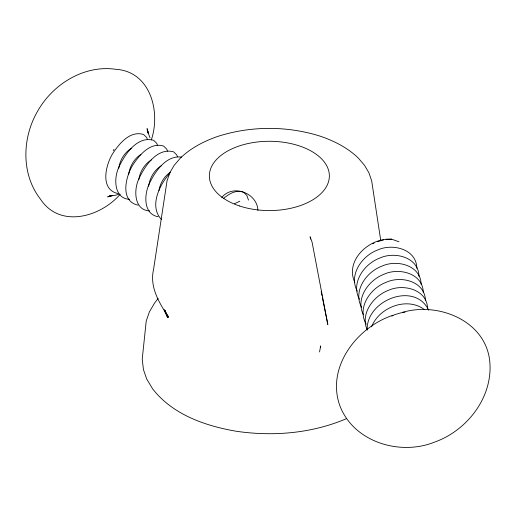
<?xml version="1.0" encoding="UTF-8"?>
<svg xmlns="http://www.w3.org/2000/svg" width="516" height="516" viewBox="0 0 516 516"><rect width="100%" height="100%" fill="white"/><g stroke="black" fill="none" stroke-linecap="round" stroke-linejoin="round"><path stroke-width="0.77" d="M367.198 329.014C366.895 300.015 414.877 281.11 428.725 310.239M319.539 351.957L320.694 345.901L320.249 347.223M118.745 168.164C119.893 160.121 124.485 152.478 131.503 148.24M128.607 174.672C129.69 166.655 133.934 158.812 140.9 154.465M138.772 179.736C139.913 171.693 144.512 164.049 151.523 159.812M148.634 186.25C149.724 177.956 154.278 169.964 161.54 165.604M158.941 190.585C160.121 183.341 164.14 176.349 170.319 172.267M151.285 139.997C160.889 111.843 150.491 71.401 115.713 69.286C84.211 64.732 53.006 84.011 37.745 110.992C22.014 137.688 20.924 174.356 40.616 199.363C60.088 228.736 100.633 216.926 120.215 194.248M169.68 173.157L167.049 180.794L153.549 269.533C149.414 287.173 159.36 303.26 168.68 317.308L164.101 309.516L167.59 317.643L165.146 310.555M371.572 326.847C379.125 307.304 407.105 296.41 424.475 309.632M169.841 172.699L174.176 165.333L180.426 158.038C190.965 147.847 204.252 141.087 218.01 136.34L218.249 136.263C251.228 125.775 287.483 125.775 320.462 136.263L320.7 136.34C334.458 141.087 347.745 147.847 358.285 158.038L364.535 165.333L368.869 172.699L371.662 180.794L380.821 241.011M113.23 150.608L114.03 149.35M158.141 298.448L154.606 303.008L149.382 311.89L146.215 321.087L142.229 359.117L143.448 369.598L146.692 379.002L152.549 388.742C172.537 414.651 205.452 426.023 236.631 431.312C273.422 436.633 311.948 433.388 346.326 418.715M169.951 173.079C159.721 184.418 148.853 206.123 161.327 219.339M221.751 197.486C233.077 183.58 257.413 193.236 257.91 210.438M223.331 198.621C228.801 193.952 236.451 189.179 243.771 192.391L246.861 195.441L248.493 200.131M372.836 243.823L374.119 243.1M391.85 316.121L394.611 314.67L402.751 312.348L404.97 312.212M110.843 195.777L109.579 196.409L111.056 195.764M234.522 203.736L239.817 201.195M392.921 315.27C357.343 327.047 326.454 366.483 339.541 404.841C352.828 441.748 399.423 456.06 434.169 442.264C467.735 430.538 494.16 395.83 489.542 359.465C484.182 319.965 437.536 301.912 402.519 312.367M110.418 195.919L107.663 196.873L112.752 195.5L109.14 196.17L115.939 195.164L119.196 194.093M377.596 241.707L379.718 241.049M381.124 240.611L383.659 239.927M386.039 239.701L391.592 239.179L399.023 241.778M391.592 239.179C369.804 237.425 344.469 260.116 354.808 282.407M129.606 199.318C113.959 198.75 113.585 178.297 118.757 167.474C124.569 154.639 137.159 135.553 153.658 140.307L156.748 143.358L157.445 145.37M149.634 210.889C133.979 210.328 133.612 189.869 138.785 179.046C144.596 166.21 157.18 147.131 173.686 151.878L176.769 154.935L177.472 156.941M181.542 157.07C165.778 155.058 154.49 172.286 148.795 184.838C144.087 195.5 143.551 214.172 158.135 216.746M118.087 193.597C99.781 189.662 105.522 165.559 112.404 154.078C118.88 143.932 130.09 130.161 143.648 134.521L146.731 137.572L147.434 139.578M138.107 205.175C119.802 201.234 125.549 177.136 132.431 165.655C138.901 155.51 150.111 141.732 163.669 146.093L166.758 149.143L167.455 151.156M357.317 291.185C348.403 275.015 361.897 255.884 377.454 250.079C392.302 243.042 416.535 248.957 416.851 268.21M359.458 299.261C350.545 283.091 364.038 263.96 379.595 258.148C394.45 251.118 418.682 257.033 418.992 276.286M361.606 307.33C352.692 291.159 366.186 272.035 381.743 266.224C396.591 259.187 420.824 265.108 421.14 284.361M363.387 314.702C355.202 298.564 368.592 280.072 383.885 274.299C398.739 267.262 422.972 273.177 423.281 292.437M366.257 324.183C356.653 307.975 370.185 288.225 386.033 282.375C400.88 275.338 425.113 281.252 425.429 300.512M367.315 330.143C359.91 314.025 373.113 296.197 388.174 290.444C403.028 283.413 427.261 289.328 427.57 308.581M150.027 137.817L147.215 130.232L148.44 133.689L147.086 128.594L147.905 132.889L147.641 130.484L147.724 131.896M310.587 239.101L310.11 236.747L312.064 242.114L327.828 324.545L322.294 297.106M321.184 291.617L321.978 295.539M165.101 311.174L165.494 313.838L165.133 310.684M239.353 205.929A60.004 34.643 0 0 0 329.363 175.924A60.004 34.643 0 0 0 239.353 145.925A60.004 34.643 0 0 0 239.353 205.929"/></g></svg>
